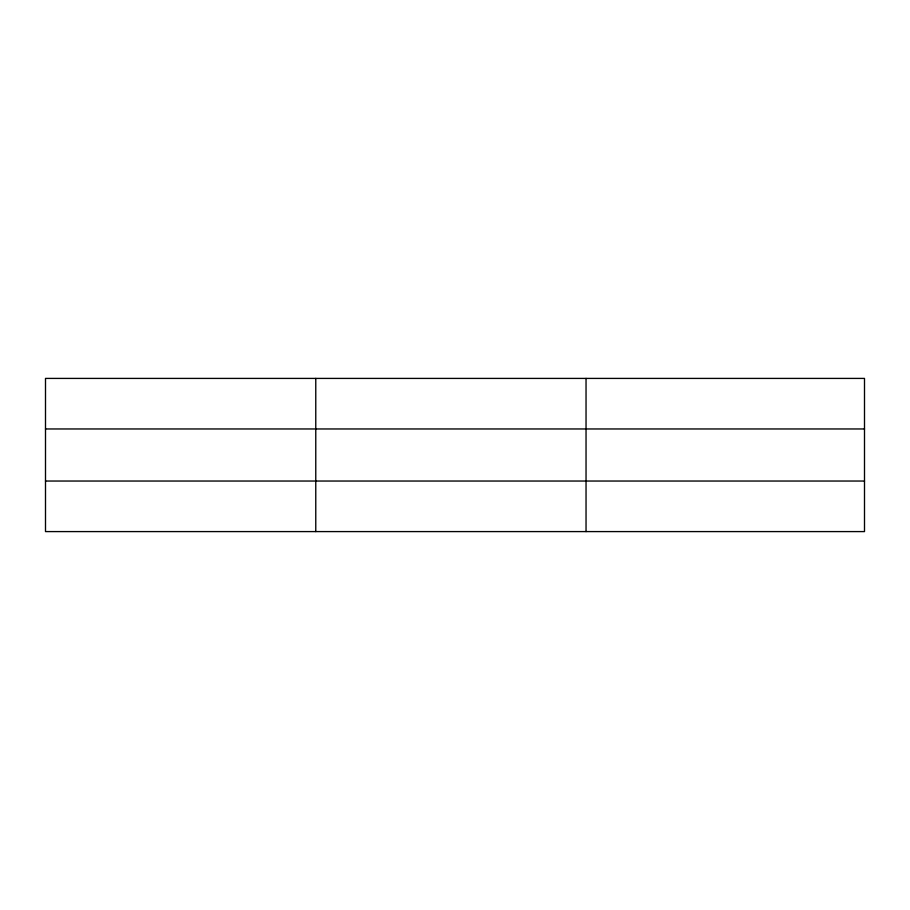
<?xml version="1.0" encoding="UTF-8"?>
<svg xmlns="http://www.w3.org/2000/svg" width="910" height="910" viewBox="0 0 910 910"><rect width="100%" height="100%" fill="white"/><g stroke="black" fill="none" stroke-linecap="round" stroke-linejoin="round"><path stroke-width="1.36" d="M315.77 378.412L315.77 531.588M586.04 378.412L586.04 531.588M864.5 481.037L864.5 531.588L45.5 531.588L45.5 378.412L864.5 378.412L864.5 481.037L45.5 481.037M45.5 428.963L864.5 428.963"/></g></svg>
